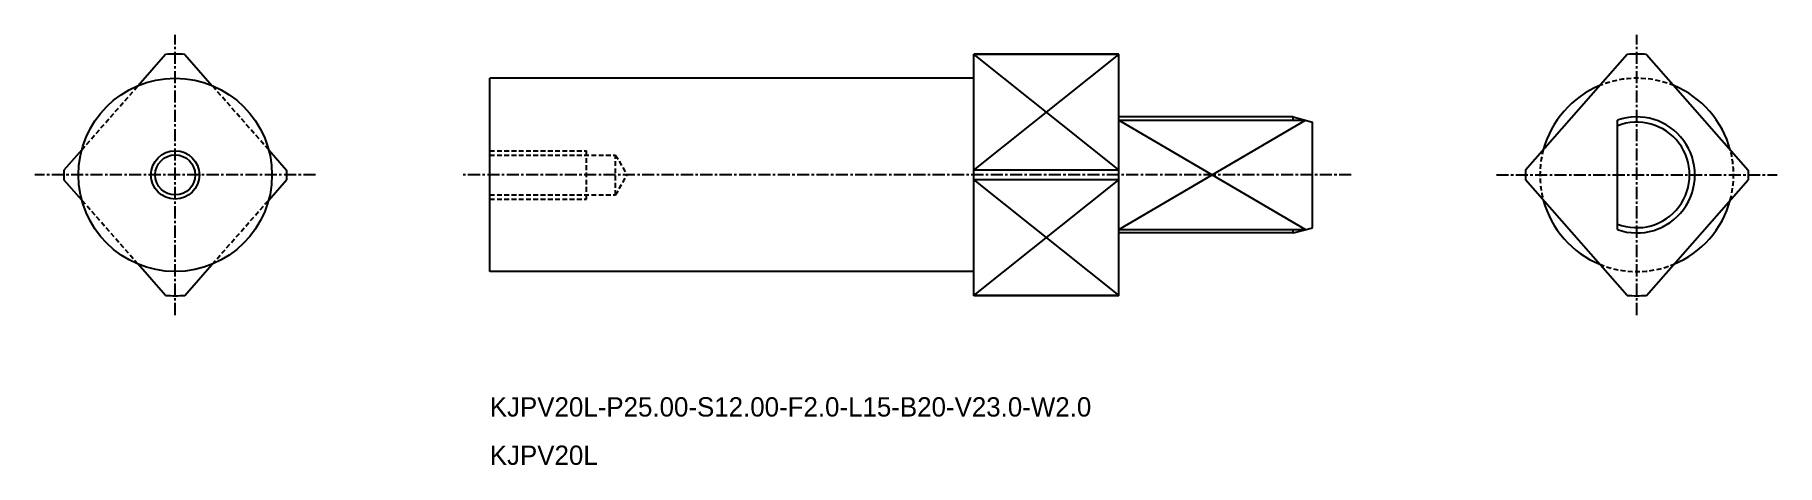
# Model space of a CAD drawing. Extents: x -2548 to -2368, y -925 to -880.
import ezdxf

# ---------------------------------------------------------------- set-up
doc = ezdxf.new("R2010")
doc.units = 0
doc.linetypes.add('CENTER', pattern=[2, 1.25, -0.25, 0.25, -0.25])
doc.linetypes.add('DASHED', pattern=[0.75, 0.5, -0.25])
doc.layers.get('0').update_dxf_attribs({"linetype": 'CONTINUOUS'})
doc.layers.add('CENTER', color=1, linetype='CENTER')

msp = doc.modelspace()

# ---------------------------------------------------------------- linework, layer by layer
at = {"color": 7, "linetype": 'CONTINUOUS'}
for p, q in [((-2534.08, -882.19), (-2536.91, -885.42)), ((-2532.08, -882.19), (-2529.25, -885.42)), ((-2450.58, -907.15), (-2450.58, -882.15)), ((-2435.58, -882.15), (-2450.58, -882.15)), ((-2435.58, -882.19), (-2450.58, -882.19)), ((-2435.58, -907.15), (-2435.58, -882.15)), ((-2383.08, -882.19), (-2393.58, -894.15)), ((-2381.08, -882.19), (-2370.58, -894.15)), ((-2500.58, -904.65), (-2500.58, -884.65)), ((-2450.58, -884.65), (-2500.58, -884.65)), ((-2417.58, -888.65), (-2435.58, -888.65)), ((-2435.58, -889), (-2416.3, -889)), ((-2417.58, -888.65), (-2415.58, -889.19)), ((-2417.58, -889), (-2417.58, -888.65)), ((-2415.58, -900.12), (-2415.58, -889.19)), ((-2384.08, -900.31), (-2384.08, -889)), ((-2542.73, -892.05), (-2544.58, -894.15)), ((-2523.42, -892.05), (-2521.58, -894.15)), ((-2544.58, -894.15), (-2544.58, -895.15)), ((-2521.58, -894.15), (-2521.58, -895.15)), ((-2435.58, -894.15), (-2450.58, -894.15)), ((-2393.58, -894.15), (-2393.58, -895.15)), ((-2370.58, -894.15), (-2370.58, -895.15)), ((-2542.73, -897.25), (-2544.58, -895.15)), ((-2523.42, -897.25), (-2521.58, -895.15)), ((-2435.58, -895.15), (-2450.58, -895.15)), ((-2383.08, -907.11), (-2393.58, -895.15)), ((-2381.08, -907.11), (-2370.58, -895.15)), ((-2435.58, -900.31), (-2416.3, -900.31)), ((-2417.58, -900.65), (-2435.58, -900.65)), ((-2417.58, -900.65), (-2415.58, -900.12)), ((-2417.58, -900.65), (-2417.58, -900.31)), ((-2534.08, -907.11), (-2536.91, -903.89)), ((-2532.08, -907.11), (-2529.25, -903.89)), ((-2450.58, -904.65), (-2500.58, -904.65)), ((-2435.58, -907.11), (-2450.58, -907.11)), ((-2435.58, -907.15), (-2450.58, -907.15))]:
    msp.add_line(p, q, dxfattribs=at)
at = {"color": 3, "linetype": 'CONTINUOUS'}
for p, q in [((-2450.58, -894.15), (-2435.58, -882.19)), ((-2450.58, -882.19), (-2435.58, -894.15)), ((-2435.58, -900.31), (-2416.3, -889)), ((-2435.58, -889), (-2416.3, -900.31)), ((-2450.58, -907.11), (-2435.58, -895.15)), ((-2450.58, -895.15), (-2435.58, -907.11))]:
    msp.add_line(p, q, dxfattribs=at)
at = {"color": 3, "linetype": 'DASHED'}
for p, q in [((-2542.73, -892.05), (-2536.91, -885.42)), ((-2523.42, -892.05), (-2529.25, -885.42)), ((-2500.58, -892.15), (-2490.58, -892.15)), ((-2500.58, -892.59), (-2487.58, -892.59)), ((-2490.58, -897.15), (-2490.58, -892.15)), ((-2487.58, -892.59), (-2486.39, -894.65)), ((-2487.58, -896.72), (-2487.58, -892.59)), ((-2487.58, -896.72), (-2486.39, -894.65)), ((-2536.91, -903.89), (-2542.73, -897.25)), ((-2529.25, -903.89), (-2523.42, -897.25)), ((-2500.58, -896.72), (-2487.58, -896.72)), ((-2500.58, -897.15), (-2490.58, -897.15))]:
    msp.add_line(p, q, dxfattribs=at)
at = {"color": 7, "linetype": 'CONTINUOUS'}
for radius in [10, 2.07]:
    msp.add_circle((-2533.08, -894.65), radius, dxfattribs=at)
at = {"color": 3, "linetype": 'CONTINUOUS'}
msp.add_circle((-2533.08, -894.65), 2.5, dxfattribs=at)
at = {"color": 7, "linetype": 'CONTINUOUS'}
for centre, radius, start, end in [((-2533.08, -894.65), 12.5, 85.4114, 94.5886), ((-2382.08, -894.65), 12.5, 85.4114, 94.5886), ((-2382.08, -894.65), 10, 112.5108, 164.9274), ((-2382.08, -894.65), 10, 15.0726, 67.4892), ((-2382.08, -894.65), 6, 250.5288, 109.4712), ((-2382.08, -894.65), 5.46, 248.5293, 111.4707), ((-2382.08, -894.65), 10, 195.0726, 247.4892), ((-2382.08, -894.65), 10, 292.5108, 344.9274), ((-2533.08, -894.65), 12.5, 265.4114, 274.5886), ((-2382.08, -894.65), 12.5, 265.4114, 274.5886)]:
    msp.add_arc(centre, radius, start, end, dxfattribs=at)
at = {"color": 3, "linetype": 'DASHED'}
for start, end in [(67.4892, 112.5108), (164.9274, 195.0726), (344.9274, 15.0726), (247.4892, 292.5108)]:
    msp.add_arc((-2382.08, -894.65), 10, start, end, dxfattribs=at)
at = {"layer": 'CENTER', "color": 1, "linetype": 'CENTER'}
for p, q in [((-2533.08, -909.15), (-2533.08, -880.15)), ((-2382.08, -909.15), (-2382.08, -880.15)), ((-2518.58, -894.65), (-2547.58, -894.65)), ((-2411.58, -894.65), (-2503.58, -894.65)), ((-2396.58, -894.65), (-2367.58, -894.65))]:
    msp.add_line(p, q, dxfattribs=at)

# ---------------------------------------------------------------- texts
at = {"color": 7, "linetype": 'CONTINUOUS'}
for s, p in [('KJPV20L-P25.00-S12.00-F2.0-L15-B20-V23.0-W2.0', (-2500.58, -919.65)), ('KJPV20L', (-2500.58, -924.65))]:
    msp.add_text(s, height=2, dxfattribs=at).set_placement(p)

doc.saveas('drawing.dxf')
